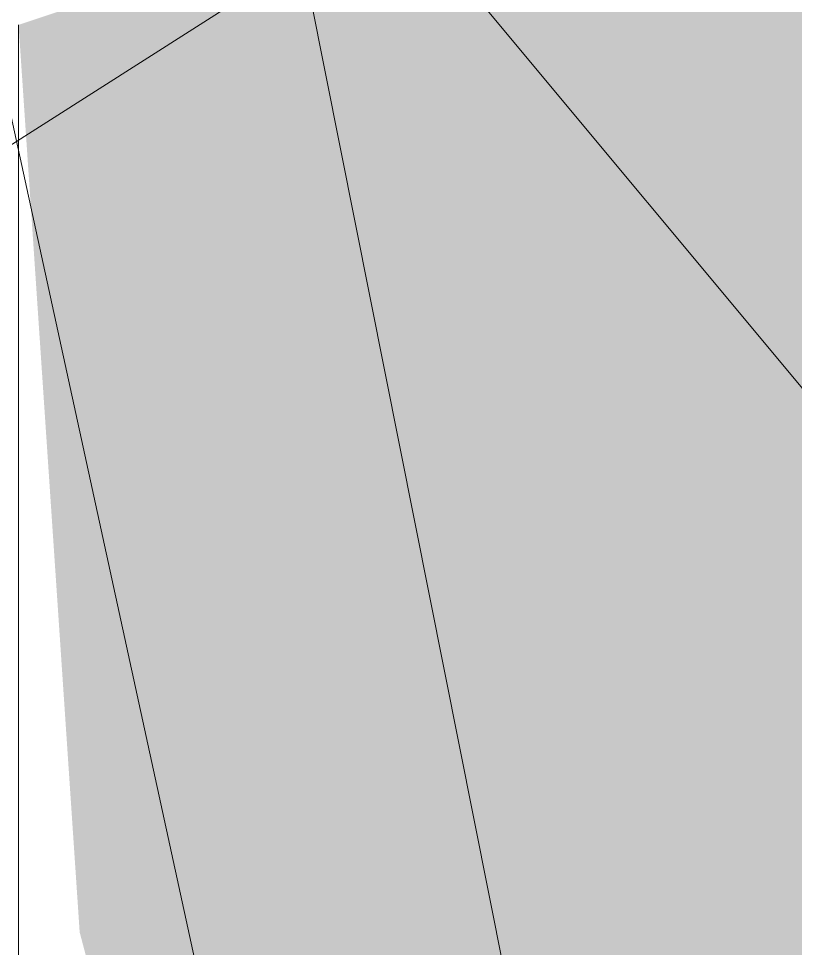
# Model space of a CAD drawing. Header units: millimetres. Extents: x -5097 to 2588, y -1580 to 5282.
# Drawn here: x -1471.162 to -1470.116, y 1080.441 to 1081.693 of the extents above; entities that cross this region are included whole.
import ezdxf

# ---------------------------------------------------------------- set-up
doc = ezdxf.new("R2010")
doc.units = ezdxf.units.MM
doc.layers.add('A_--------_E-', color=8, linetype='Continuous', lineweight=9)
doc.layers.add('M-_EQPT----_E', color=7, linetype='Continuous', lineweight=9)

# ---------------------------------------------------------------- blocks, each defined once
blk = doc.blocks.new('PNS-Filter column D1200 _180 Left feed 90-50_ - ASY PNS-Filter column D1200_iam-905011-В20 Аксонометрия')
at = {"layer": 'A_--------_E-'}
h = blk.add_hatch(color=254, dxfattribs=at)
h.paths.add_polyline_path([(-1359.2316, 1021.927), (-1360.2385, 1024.1525), (-1363.4607, 1025.6414), (-1364.7519, 1024.8959), (-1381.9569, 1034.8292), (-1382.3566, 1032.504), (-1370.2165, 1026.6933), (-1359.8629, 1022.2009)])
h.paths.add_polyline_path([(-1375.5322, 1026.2041), (-1374.2931, 1026.5628), (-1376.0545, 1027.2806), (-1375.7028, 1027.0326), (-1375.5895, 1026.4826)])
h.paths.add_polyline_path([(-1362.0967, 1028.2599), (-1359.6977, 1029.1128), (-1364.7519, 1037.9153), (-1364.7519, 1033.2778), (-1362.4826, 1029.1128), (-1362.1241, 1028.3205)])
h.paths.add_polyline_path([(-1376.0545, 1028.2712), (-1380.2972, 1030.7206), (-1379.7087, 1029.2902), (-1379.3258, 1029.4413), (-1376.1315, 1028.2987)])
h.paths.add_polyline_path([(-1467.6625, 1080.4696), (-1471.1621, 1082.4525), (-1471.0223, 1081.731), (-1470.4681, 1081.7668), (-1467.9116, 1080.5848)])
h.paths.add_polyline_path([(-1467.0837, 1082.5099), (-1466.4795, 1083.6284), (-1470.8179, 1086.3243), (-1470.8179, 1091.9316), (-1471.1621, 1092.2241), (-1470.9296, 1085.4469), (-1467.2554, 1082.6264)])
h = blk.add_hatch(color=254, dxfattribs=at)
h.paths.add_polyline_path([(-1063.3836, 959.8284), (-1063.2138, 959.8559), (-1062.7135, 964.4591), (-1065.3685, 966.1454), (-1072.3335, 967.0212), (-1063.051, 962.8894), (-1063.167, 961.8217)])
h.paths.add_polyline_path([(-1198.2806, 983.8095), (-1174.2375, 984.3283), (-1181.99, 985.205), (-1190.1353, 985.3411), (-1195.002, 984.9242), (-1197.4582, 984.0891)])
h.paths.add_polyline_path([(-1202.8664, 974.1632), (-1201.6028, 974.9662), (-1198.2806, 983.8095), (-1208.7375, 976.0117), (-1204.6603, 974.728)])
h.paths.add_polyline_path([(-1202.1767, 973.4385), (-1201.9505, 974.0407), (-1202.68, 973.8613), (-1202.4587, 973.5027)])
h.paths.add_polyline_path([(-1356.1548, 1015.1261), (-1357.6413, 1017.7787), (-1361.919, 1020.6022), (-1359.9453, 1022.1368), (-1363.2577, 1023.6739), (-1378.8299, 1030.7362), (-1382.3566, 1032.504), (-1383.142, 1027.9359), (-1379.6357, 1029.1128), (-1378.8086, 1026.897), (-1378.7887, 1025.046), (-1377.9835, 1025.7085), (-1375.5064, 1026.0789), (-1374.8843, 1022.8916), (-1374.8594, 1022.1158), (-1365.2924, 1017.9792), (-1364.7662, 1018.3884), (-1356.822, 1015.3789)])
h.paths.add_polyline_path([(-1355.314, 1020.3593), (-1356.0958, 1022.2383), (-1360.2385, 1024.1525), (-1358.9215, 1021.7924), (-1355.3495, 1020.3729)])
h.paths.add_polyline_path([(-1375.5322, 1026.2041), (-1375.7331, 1027.0539), (-1375.6815, 1027.3643), (-1374.546, 1026.4034), (-1375.2293, 1026.2653)])
h.paths.add_polyline_path([(-1376.0545, 1028.2712), (-1379.7087, 1029.2902), (-1380.2972, 1030.7206), (-1376.1229, 1028.3106)])
h.paths.add_polyline_path([(-1362.1241, 1041.9323), (-1359.0951, 1040.538), (-1359.0951, 1050.2073), (-1358.5017, 1052.2039), (-1362.9333, 1053.987), (-1364.1197, 1050.9763), (-1364.7519, 1046.483), (-1364.7519, 1044.666), (-1363.2577, 1043.1116)])
h.paths.add_polyline_path([(-1359.594, 1028.9322), (-1359.0951, 1029.2262), (-1359.3495, 1030.8262), (-1362.1241, 1041.9323), (-1364.7519, 1042.8208), (-1364.7519, 1037.9153), (-1359.6977, 1029.1128)])
h.paths.add_polyline_path([(-1419.8156, 1049.398), (-1419.7591, 1050.5644), (-1421.1483, 1050.221), (-1420.4417, 1049.7846)])
h.paths.add_polyline_path([(-1425.5459, 1049.6834), (-1423.3964, 1050.221), (-1422.1411, 1051.5358), (-1425.0551, 1049.9183), (-1425.5744, 1049.724)])
h.paths.add_polyline_path([(-1468.5291, 1077.1836), (-1464.5521, 1079.6792), (-1467.2554, 1082.1919), (-1467.2554, 1082.6264), (-1470.9296, 1085.4469), (-1471.1621, 1085.3525), (-1470.9643, 1082.3759), (-1470.4745, 1081.7697), (-1471.0223, 1081.731), (-1471.1621, 1081.6846), (-1471.0798, 1080.4624), (-1470.6948, 1079.0128), (-1470.661, 1077.7301), (-1469.9149, 1077.2686), (-1469.7149, 1077.6388)])
blk = doc.blocks.new('PNS-Filter column D1200 _180 Left feed 90-50_ - Standard-894632-В20 Аксонометрия')
blk.add_blockref('PNS-Filter column D1200 _180 Left feed 90-50_ - ASY PNS-Filter column D1200_iam-905011-В20 Аксонометрия', (0, 0))
blk = doc.blocks.new('PNS-Filter column D1200 _180 Left feed 90-50_ - ASY PNS-Filter column D1200_iam-V10-В20 Аксонометрия')
at = {"layer": 'A_--------_E-'}
for p, q in [((-1470.8167, 1081.9597), (-1470.3059, 1079.3968)), ((-1471.162, 1080.7071), (-1471.162, 1081.6846)), ((-1471.162, 1076.2048), (-1471.162, 1080.7071))]:
    blk.add_line(p, q, dxfattribs=at)
for points in [[(-1477.7171, 1061.7705, 0), (-1481.9534, 1066.8571, 0), (-1478.4221, 1076.8984, 0), (-1470.6546, 1081.853, 0)], [(-1470.6546, 1081.853, 0), (-1466.4183, 1076.7664, 0), (-1469.9496, 1066.7251, 0), (-1477.7171, 1061.7705, 0)], [(-1481.2013, 1064.269, 0), (-1474.1922, 1069.1746, 0), (-1470.661, 1079.2159, 0), (-1471.2272, 1081.8132, 0)]]:
    blk.add_polyline3d(points, dxfattribs=at)
blk = doc.blocks.new('PNS-Filter column D1200 _180 Left feed 90-50_ - Standard-V11-В20 Аксонометрия')
blk.add_blockref('PNS-Filter column D1200 _180 Left feed 90-50_ - ASY PNS-Filter column D1200_iam-V10-В20 Аксонометрия', (0, 0))

msp = doc.modelspace()

# ---------------------------------------------------------------- block references
at = {"layer": 'M-_EQPT----_E'}
for name in ['PNS-Filter column D1200 _180 Left feed 90-50_ - Standard-894632-В20 Аксонометрия', 'PNS-Filter column D1200 _180 Left feed 90-50_ - Standard-V11-В20 Аксонометрия']:
    msp.add_blockref(name, (0, 0), dxfattribs=at)

doc.saveas('drawing.dxf')
